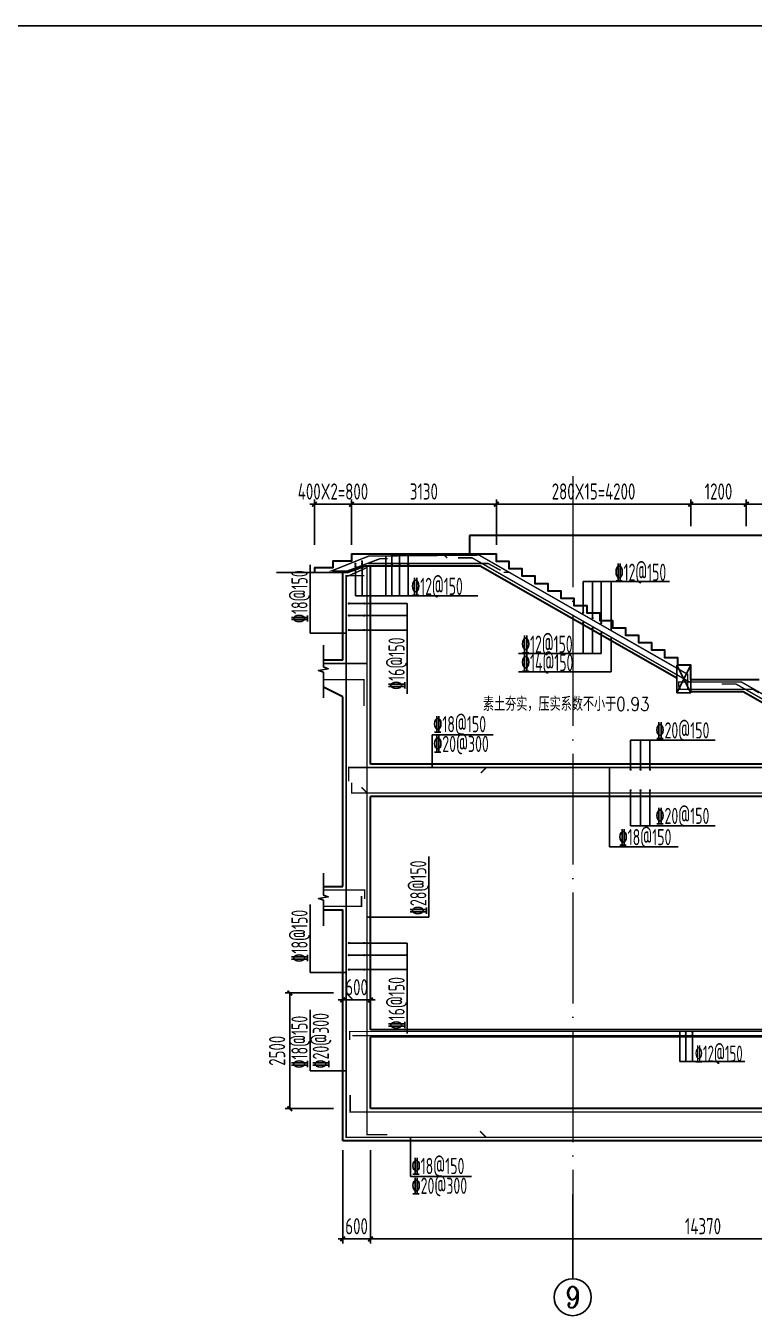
# Model space of a CAD drawing. Header units: millimetres. Extents: x -897614 to 191467, y -439928 to 101803.
# Drawn here: x -322985 to -307250, y -366277 to -338330 of the extents above; entities that cross this region are included whole.
import ezdxf
from ezdxf.enums import TextEntityAlignment as Align

# ---------------------------------------------------------------- set-up
doc = ezdxf.new("R2010")
doc.units = ezdxf.units.MM
doc.header["$LTSCALE"] = 1000
doc.linetypes.add('ACAD_ISO04W100', pattern=[30, 24, -3, 0, -3])
doc.linetypes.add('DASHED', pattern=[19.05, 12.7, -6.35])
for name, color, linetype in [('AXIS', 3, 'Continuous'), ('DIM_LEAD', 3, 'Continuous'), ('gps', 233, 'Continuous'), ('HC_ZP', 4, 'Continuous'), ('JG_TEXT', 7, 'Continuous'), ('REIN', 1, 'Continuous')]:
    doc.layers.add(name, color=color, linetype=linetype)
for name, color, linetype, lineweight in [('AXIS_TEXT', 7, 'Continuous', 18), ('Beam', 4, 'DASHED', 25), ('DOTE', 8, 'ACAD_ISO04W100', 9), ('WALL', 6, 'Continuous', 30)]:
    doc.layers.add(name, color=color, linetype=linetype, lineweight=lineweight)
doc.layers.add('DY', color=1, linetype='Continuous', plot=False)
doc.styles.add('_TCH_AXIS', font='COMPLEX', dxfattribs={"bigfont": 'GBCBIG'})
doc.styles.add('COMPLEX', font='COMPLEX')
doc.styles.add('GPS', font='txt1.shx', dxfattribs={"width": 0.8, "bigfont": 'hztxt.shx'})
doc.styles.add('TSSD', font='tssdeng.shx', dxfattribs={"width": 0.7, "bigfont": 'tssdchn.shx'})
doc.dimstyles.new('TSD', dxfattribs={"dimtxt": 350, "dimasz": 100, "dimexe": 100, "dimexo": 200, "dimgap": 100, "dimtad": 1, "dimdec": 0, "dimzin": 0, "dimdsep": 46, "dimtxsty": 'TSSD', "dimblk": 'ARCHTICK', "dimcen": 0.09, "dimclrt": 7, "dimazin": 2, "dimtfac": 1, "dimtdec": 0, "dimtix": 1, "dimtmove": 2, "dimatfit": 3, "dimfxl": 0, "dimtolj": 1, "dimtzin": 0, "dimarcsym": 0})

# ---------------------------------------------------------------- blocks, each defined once
blk = doc.blocks.new('_axiso')
blk.add_circle((0, 0), 0.5)
at = {"layer": 'AXIS_TEXT', "style": 'COMPLEX', "width": 1.041667}
blk.add_attdef('A', text='', height=0.56, dxfattribs=at).set_placement((-0.25, -0.28), (0.25, -0.28), align=Align.FIT)
blk = doc.blocks.new('_ArchTick')
at = {"color": 0, "linetype": 'ByBlock', "const_width": 0.4}
blk.add_lwpolyline([(-0.5, -0.5), (0.5, 0.5)], dxfattribs=at)
blk = doc.blocks.new('*D1464')
at = {"layer": 'Defpoints', "color": 0, "transparency": 16777216}
for p in [(-315540, -359395), (-316140, -360044, 0), (-315540, -360044, 0)]:
    blk.add_point(p, dxfattribs=at)
at = {"layer": 'DIM_LEAD', "color": 0, "lineweight": -2, "transparency": 16777216}
for p, q in [((-316140, -359395), (-316240, -359395)), ((-316140, -359844), (-316140, -359295)), ((-316140, -359395), (-315540, -359395)), ((-315540, -359844), (-315540, -359295)), ((-315540, -359395), (-315440, -359395))]:
    blk.add_line(p, q, dxfattribs=at)
at = {"layer": 'DIM_LEAD', "color": 0, "lineweight": -2, "transparency": 16777216, "xscale": 100, "yscale": 100, "zscale": 100}
blk.add_blockref('_ArchTick', (-316140, -359395), dxfattribs=at)
at = {"layer": 'DIM_LEAD', "color": 0, "lineweight": -2, "transparency": 16777216, "xscale": 100, "yscale": 100, "zscale": 100, "rotation": 180}
blk.add_blockref('_ArchTick', (-315540, -359395), dxfattribs=at)
at = {"layer": 'DIM_LEAD', "color": 7, "transparency": 16777216, "insert": (-315840, -359120), "char_height": 350, "attachment_point": 5, "style": 'TSSD'}
blk.add_mtext('\\A1;600', dxfattribs=at)
blk = doc.blocks.new('*D1465')
at = {"layer": 'Defpoints', "color": 0, "transparency": 16777216}
for p in [(-316140, -362444, 0), (-315540, -362444, 0), (-315540, -364564)]:
    blk.add_point(p, dxfattribs=at)
at = {"layer": 'DIM_LEAD', "color": 0, "lineweight": -2, "transparency": 16777216}
for p, q in [((-316140, -362644), (-316140, -364664)), ((-315540, -362644), (-315540, -364664)), ((-316140, -364564), (-316240, -364564)), ((-316140, -364564), (-315540, -364564)), ((-315540, -364564), (-315440, -364564))]:
    blk.add_line(p, q, dxfattribs=at)
at = {"layer": 'DIM_LEAD', "color": 0, "lineweight": -2, "transparency": 16777216, "xscale": 100, "yscale": 100, "zscale": 100}
blk.add_blockref('_ArchTick', (-316140, -364564), dxfattribs=at)
at = {"layer": 'DIM_LEAD', "color": 0, "lineweight": -2, "transparency": 16777216, "xscale": 100, "yscale": 100, "zscale": 100, "rotation": 180}
blk.add_blockref('_ArchTick', (-315540, -364564), dxfattribs=at)
at = {"layer": 'DIM_LEAD', "color": 7, "transparency": 16777216, "insert": (-315840, -364289), "char_height": 350, "attachment_point": 5, "style": 'TSSD'}
blk.add_mtext('\\A1;600', dxfattribs=at)
blk = doc.blocks.new('*D1466')
at = {"layer": 'Defpoints', "color": 0, "transparency": 16777216}
for p in [(-315540, -362444, 0), (-301169, -362444), (-301169, -364564)]:
    blk.add_point(p, dxfattribs=at)
at = {"layer": 'DIM_LEAD', "color": 0, "lineweight": -2, "transparency": 16777216}
for p, q in [((-315540, -362644), (-315540, -364664)), ((-301169, -362644), (-301169, -364664)), ((-315540, -364564), (-301169, -364564))]:
    blk.add_line(p, q, dxfattribs=at)
at = {"layer": 'DIM_LEAD', "color": 0, "lineweight": -2, "transparency": 16777216, "xscale": 100, "yscale": 100, "zscale": 100, "rotation": 180}
blk.add_blockref('_ArchTick', (-315540, -364564), dxfattribs=at)
at = {"layer": 'DIM_LEAD', "color": 0, "lineweight": -2, "transparency": 16777216, "xscale": 100, "yscale": 100, "zscale": 100}
blk.add_blockref('_ArchTick', (-301169, -364564), dxfattribs=at)
at = {"layer": 'DIM_LEAD', "color": 7, "transparency": 16777216, "insert": (-308355, -364289), "char_height": 350, "attachment_point": 5, "style": 'TSSD'}
blk.add_mtext('\\A1;14370', dxfattribs=at)
blk = doc.blocks.new('*D1499')
at = {"layer": 'Defpoints', "color": 0, "transparency": 16777216}
for p in [(-312820, -348675), (-315950, -349754, 0), (-312820, -349754, 0)]:
    blk.add_point(p, dxfattribs=at)
at = {"layer": 'DIM_LEAD', "color": 0, "lineweight": -2, "transparency": 16777216}
for p, q in [((-315950, -349554), (-315950, -348575)), ((-315950, -348675), (-312820, -348675)), ((-312820, -349554), (-312820, -348575))]:
    blk.add_line(p, q, dxfattribs=at)
at = {"layer": 'DIM_LEAD', "color": 0, "lineweight": -2, "transparency": 16777216, "xscale": 100, "yscale": 100, "zscale": 100, "rotation": 180}
blk.add_blockref('_ArchTick', (-315950, -348675), dxfattribs=at)
at = {"layer": 'DIM_LEAD', "color": 0, "lineweight": -2, "transparency": 16777216, "xscale": 100, "yscale": 100, "zscale": 100}
blk.add_blockref('_ArchTick', (-312820, -348675), dxfattribs=at)
at = {"layer": 'DIM_LEAD', "color": 7, "transparency": 16777216, "insert": (-314385, -348400), "char_height": 350, "attachment_point": 5, "style": 'TSSD'}
blk.add_mtext('\\A1;3130', dxfattribs=at)
blk = doc.blocks.new('*D1500')
at = {"layer": 'Defpoints', "color": 0, "transparency": 16777216}
for p in [(-308620, -348675), (-308620, -349352, 0), (-312820, -349754, 0)]:
    blk.add_point(p, dxfattribs=at)
at = {"layer": 'DIM_LEAD', "color": 0, "lineweight": -2, "transparency": 16777216}
for p, q in [((-312820, -349554), (-312820, -348575)), ((-312820, -348675), (-308620, -348675)), ((-308620, -349152), (-308620, -348575))]:
    blk.add_line(p, q, dxfattribs=at)
at = {"layer": 'DIM_LEAD', "color": 0, "lineweight": -2, "transparency": 16777216, "xscale": 100, "yscale": 100, "zscale": 100, "rotation": 180}
blk.add_blockref('_ArchTick', (-312820, -348675), dxfattribs=at)
at = {"layer": 'DIM_LEAD', "color": 0, "lineweight": -2, "transparency": 16777216, "xscale": 100, "yscale": 100, "zscale": 100}
blk.add_blockref('_ArchTick', (-308620, -348675), dxfattribs=at)
at = {"layer": 'DIM_LEAD', "color": 7, "transparency": 16777216, "insert": (-310720, -348400), "char_height": 350, "attachment_point": 5, "style": 'TSSD'}
blk.add_mtext('\\A1;280X15=4200', dxfattribs=at)
blk = doc.blocks.new('*D1501')
at = {"layer": 'Defpoints', "color": 0, "transparency": 16777216}
for p in [(-307420, -348675), (-308620, -349352, 0), (-307420, -349352, 0)]:
    blk.add_point(p, dxfattribs=at)
at = {"layer": 'DIM_LEAD', "color": 0, "lineweight": -2, "transparency": 16777216}
for p, q in [((-308620, -349152), (-308620, -348575)), ((-308620, -348675), (-307420, -348675)), ((-307420, -349152), (-307420, -348575))]:
    blk.add_line(p, q, dxfattribs=at)
at = {"layer": 'DIM_LEAD', "color": 0, "lineweight": -2, "transparency": 16777216, "xscale": 100, "yscale": 100, "zscale": 100, "rotation": 180}
blk.add_blockref('_ArchTick', (-308620, -348675), dxfattribs=at)
at = {"layer": 'DIM_LEAD', "color": 0, "lineweight": -2, "transparency": 16777216, "xscale": 100, "yscale": 100, "zscale": 100}
blk.add_blockref('_ArchTick', (-307420, -348675), dxfattribs=at)
at = {"layer": 'DIM_LEAD', "color": 7, "transparency": 16777216, "insert": (-308020, -348400), "char_height": 350, "attachment_point": 5, "style": 'TSSD'}
blk.add_mtext('\\A1;1200', dxfattribs=at)
blk = doc.blocks.new('*D1502')
at = {"layer": 'Defpoints', "color": 0, "transparency": 16777216}
for p in [(-303960, -348675), (-307420, -349352, 0), (-303960, -349352, 0)]:
    blk.add_point(p, dxfattribs=at)
at = {"layer": 'DIM_LEAD', "color": 0, "lineweight": -2, "transparency": 16777216}
for p, q in [((-307420, -349152), (-307420, -348575)), ((-307420, -348675), (-303960, -348675)), ((-303960, -349152), (-303960, -348575))]:
    blk.add_line(p, q, dxfattribs=at)
at = {"layer": 'DIM_LEAD', "color": 0, "lineweight": -2, "transparency": 16777216, "xscale": 100, "yscale": 100, "zscale": 100, "rotation": 180}
blk.add_blockref('_ArchTick', (-307420, -348675), dxfattribs=at)
at = {"layer": 'DIM_LEAD', "color": 0, "lineweight": -2, "transparency": 16777216, "xscale": 100, "yscale": 100, "zscale": 100}
blk.add_blockref('_ArchTick', (-303960, -348675), dxfattribs=at)
at = {"layer": 'DIM_LEAD', "color": 7, "transparency": 16777216, "insert": (-305690, -348400), "char_height": 350, "attachment_point": 5, "style": 'TSSD'}
blk.add_mtext('\\A1;3460', dxfattribs=at)
blk = doc.blocks.new('*D1503')
at = {"layer": 'Defpoints', "color": 0, "transparency": 16777216}
for p in [(-316750, -348675), (-316750, -349754, 0), (-315950, -349754, 0)]:
    blk.add_point(p, dxfattribs=at)
at = {"layer": 'DIM_LEAD', "color": 0, "lineweight": -2, "transparency": 16777216}
for p, q in [((-316750, -348675), (-316850, -348675)), ((-316750, -349554), (-316750, -348575)), ((-315950, -348675), (-316750, -348675)), ((-315950, -349554), (-315950, -348575)), ((-315950, -348675), (-315850, -348675))]:
    blk.add_line(p, q, dxfattribs=at)
at = {"layer": 'DIM_LEAD', "color": 0, "lineweight": -2, "transparency": 16777216, "xscale": 100, "yscale": 100, "zscale": 100}
blk.add_blockref('_ArchTick', (-316750, -348675), dxfattribs=at)
at = {"layer": 'DIM_LEAD', "color": 0, "lineweight": -2, "transparency": 16777216, "xscale": 100, "yscale": 100, "zscale": 100, "rotation": 180}
blk.add_blockref('_ArchTick', (-315950, -348675), dxfattribs=at)
at = {"layer": 'DIM_LEAD', "color": 7, "transparency": 16777216, "insert": (-316350, -348400), "char_height": 350, "attachment_point": 5, "style": 'TSSD'}
blk.add_mtext('\\A1;400X2=800', dxfattribs=at)
blk = doc.blocks.new('*D1719')
at = {"layer": 'Defpoints', "color": 0, "transparency": 16777216}
for p in [(-316140, -359244, 0), (-317282, -361744), (-316140, -361744, 0)]:
    blk.add_point(p, dxfattribs=at)
at = {"layer": 'DIM_LEAD', "color": 0, "lineweight": -2, "transparency": 16777216}
for p, q in [((-316340, -359244), (-317382, -359244)), ((-317282, -359244), (-317282, -361744)), ((-316340, -361744), (-317382, -361744))]:
    blk.add_line(p, q, dxfattribs=at)
at = {"layer": 'DIM_LEAD', "color": 0, "lineweight": -2, "transparency": 16777216, "xscale": 100, "yscale": 100, "zscale": 100}
for p, rotation in [((-317282, -359244), 90), ((-317282, -361744), 270)]:
    blk.add_blockref('_ArchTick', p, dxfattribs=dict(at, rotation=rotation))
at = {"layer": 'DIM_LEAD', "color": 7, "transparency": 16777216, "insert": (-317557, -360494), "char_height": 350, "attachment_point": 5, "rotation": 90, "style": 'TSSD'}
blk.add_mtext('\\A1;2500', dxfattribs=at)

msp = doc.modelspace()

# ---------------------------------------------------------------- linework, layer by layer
at = {"elevation": 0}
for points in [[(-316558.03476, -352860.94738), (-316558.03476, -352307.24863), (-316663.03476, -352269.99417), (-316453.03476, -352232.9655), (-316558.03476, -352194.74863), (-316558.03476, -351722.17405)], [(-316558.03476, -357794.10444), (-316558.03476, -357240.40568), (-316663.03476, -357203.15122), (-316453.03476, -357166.12256), (-316558.03476, -357127.90568), (-316558.03476, -356655.3311)]]:
    msp.add_lwpolyline(points, dxfattribs=at)
at = {"layer": 'AXIS'}
msp.add_line((-311170.02742, -363604.02204, 0), (-311170.02742, -365423.872, 0), dxfattribs=at)
at = {"layer": 'Beam'}
for p, q in [((-308919.95466, -352153.73138, 0), (-308619.95466, -352753.73138, 0)), ((-308919.95466, -352753.73138, 0), (-308619.95466, -352153.73138, 0))]:
    msp.add_line(p, q, dxfattribs=at)
at = {"layer": 'Beam', "elevation": 0}
msp.add_lwpolyline([(-308919.95466, -352153.73138), (-308619.95466, -352153.73138), (-308619.95466, -352753.73138), (-308919.95466, -352753.73138)], close=True, dxfattribs=at)
at = {"layer": 'DOTE', "ltscale": 0.1}
msp.add_line((-311170.02742, -348069.51357, 0), (-311170.02742, -363811.74875, 0), dxfattribs=at)
at = {"layer": 'DY'}
msp.add_lwpolyline([(-267400.45683, -380329.65135), (-326800.45683, -380329.65135), (-326800.45683, -338329.65135), (-267400.45683, -338329.65135)], close=True, dxfattribs=at)
at = {"layer": 'HC_ZP', "color": 7}
msp.add_line((-316047.02108, -350153.73138, 0), (-317568.95483, -350153.73138, 0), dxfattribs=at)
at = {"layer": 'JG_TEXT'}
for p, q in [((-315209.41967, -349795.69495, 0), (-315209.41967, -350657.00996, 0)), ((-315076.54194, -349777.71803, 0), (-315076.54194, -350657.00996, 0)), ((-314909.88502, -349777.71803, 0), (-314909.88502, -350657.00996, 0)), ((-314724.91397, -349777.71803, 0), (-314724.91397, -350657.00996, 0)), ((-316843.2951, -351460.81848, 0), (-316843.2951, -349988.57026, 0)), ((-315865.92642, -349964.39374, 0), (-315865.92642, -350657.00996, 0)), ((-315722.28624, -349909.85199, 0), (-315722.28624, -350657.00996, 0)), ((-310945.99729, -351019.80498, 0), (-310945.99729, -350347.03887, 0)), ((-309079.63087, -350347.03887, 0), (-310945.99729, -350347.03887, 0)), ((-310740.5047, -351135.32124, 0), (-310740.5047, -350347.03887, 0)), ((-310553.29456, -351242.02432, 0), (-310553.29456, -350347.03887, 0)), ((-310339.37368, -351407.88815, 0), (-310339.37368, -350347.03887, 0)), ((-315865.92642, -350657.00996, 0), (-313217.30556, -350657.00996, 0)), ((-316006.1808, -350820.67243, 0), (-314745.90712, -350820.67243, 0)), ((-314745.90712, -350820.67243, 0), (-314745.90712, -352777.22083, 0)), ((-316006.1808, -351082.87198, 0), (-314745.90712, -351082.87198, 0)), ((-310945.99729, -351243.94564, 0), (-310945.99729, -351901.58078, 0)), ((-316843.2951, -351460.81848, 0), (-316064.60623, -351460.82146, 0)), ((-316006.1808, -351395.7573, 0), (-314745.90712, -351395.7573, 0)), ((-310740.5047, -351359.46189, 0), (-310740.5047, -351901.58078, 0)), ((-310553.29456, -351466.16497, 0), (-310553.29456, -351901.58078, 0)), ((-310339.37368, -352297.93586, 0), (-310339.37368, -351551.17776, 0)), ((-310553.29456, -351901.58078, 0), (-312337.99995, -351901.58078, 0)), ((-310339.37368, -352297.93586, 0), (-312337.99995, -352297.93586, 0)), ((-314207.94332, -353661.2143, 0), (-312892.14905, -353661.2143, 0)), ((-314207.94332, -353661.2143, 0), (-314207.94332, -354369.03138, 0)), ((-309919.04545, -353776.71859, 0), (-308095.48849, -353776.71859, 0)), ((-309919.04545, -354414.71591, 0), (-309919.04545, -353776.71859, 0)), ((-309704.39715, -354414.71591, 0), (-309704.39715, -353776.71859, 0)), ((-309500.6631, -354414.71591, 0), (-309500.6631, -353776.71859, 0)), ((-310378.31715, -354369.03138, 0), (-310378.31715, -356085.94508, 0)), ((-309919.04545, -354862.7136, 0), (-309919.04545, -355626.67338, 0)), ((-309704.39715, -354862.7136, 0), (-309704.39715, -355626.67338, 0)), ((-309500.6631, -354862.7136, 0), (-309500.6631, -355626.67338, 0)), ((-309919.04545, -355626.67338, 0), (-308095.48849, -355626.67338, 0)), ((-314277.09792, -357607.65143, 0), (-314277.09792, -356291.85716, 0)), ((-310378.31715, -356085.94508, 0), (-308891.77159, -356085.94508, 0)), ((-316843.2951, -358804.39987, 0), (-316843.2951, -357332.15165, 0)), ((-314277.09792, -357607.65143, 0), (-315615.1861, -357607.65442, 0)), ((-316006.1808, -358164.25383, 0), (-314745.90712, -358164.25383, 0)), ((-314745.90712, -358164.25383, 0), (-314745.90712, -360120.80222, 0)), ((-316006.1808, -358426.45338, 0), (-314745.90712, -358426.45338, 0)), ((-316843.2951, -358804.39987, 0), (-316064.60623, -358804.40286, 0)), ((-316006.1808, -358739.33869, 0), (-314745.90712, -358739.33869, 0)), ((-316843.2951, -360925.46817, 0), (-316843.2951, -359609.67389, 0)), ((-308855.59854, -360076.737, 0), (-308855.59854, -360724.8538, 0)), ((-308729.29329, -360088.98264, 0), (-308729.29329, -360724.8538, 0)), ((-308583.00948, -360088.98264, 0), (-308583.00948, -360724.8538, 0)), ((-308855.59854, -360724.8538, 0), (-307450.01713, -360724.8538, 0)), ((-316843.2951, -360925.46817, 0), (-316064.60623, -360925.47115, 0)), ((-314675.99933, -363216.89043, 0), (-314675.99933, -362368.43138, 0)), ((-314675.99933, -363216.89043, 0), (-313360.20505, -363216.89043, 0))]:
    msp.add_line(p, q, dxfattribs=at)
at = {"layer": 'REIN', "elevation": 0}
for points, const_width in [([(-308684.05959, -352688.42093), (-308684.05959, -352354.9193), (-313192.4864, -349775.57762), (-315576.30444, -349795.69495), (-316375.35827, -350114.63353), (-316044.16984, -350120.78055), (-315334.578, -349853.55273), (-315165.46018, -349853.55273)], 30), ([(-313883.45196, -349839.53067), (-313947.40501, -349775.57762), (-313192.4864, -349775.57762), (-312536.20873, -350150.59343), (-312664.69941, -350150.59343)], 30), ([(-313645.97037, -349834.53599), (-313343.49676, -349834.53599), (-308619.95466, -352533.70291)], 30), ([(-315587.08172, -349957.36093), (-312995.74749, -349957.36093), (-312728.69427, -350104.35277)], 30), ([(-315674.94263, -350219.14924), (-316064.60623, -350219.14924), (-316064.60623, -362368.43138), (-291845.25465, -362368.43138), (-291845.25465, -360212.17253), (-291343.50544, -360212.17253)], 30), ([(-315733.6458, -354800.43317), (-315615.20623, -354918.43138), (-315615.21805, -352119.00778), (-316558.03476, -352119.00778)], 30), ([(-315677.77014, -353040.07697), (-315677.77014, -352468.43138), (-316558.03476, -352468.43138)], 30), ([(-303287.6216, -355251.20435), (-303287.6216, -354940.38271), (-307522.46261, -352521.08167), (-308882.28155, -352521.08167), (-308882.28155, -352637.82106)], 30), ([(-308851.67342, -352585.24156), (-308851.67342, -352675.10333), (-307282.58646, -352675.10333), (-307145.99693, -352753.74475)], 30), ([(-307949.21002, -352561.6752), (-307645.38854, -352561.6752), (-304077.71893, -354591.01798)], 30), ([(-303661.64662, -354800.55448), (-304416.71809, -354369.03138), (-316011.66764, -354369.03138), (-316011.66764, -354669.66531)], 30), ([(-315539.90623, -354369.03138), (-313039.90623, -354369.03138), (-313158.27991, -354487.40506)], 30), ([(-304090.97961, -354637.93309), (-303600.27185, -354918.43138), (-315946.99106, -354918.43138), (-315946.99106, -354696.41514)], 30), ([(-315666.96647, -357212.78324), (-315666.96647, -357019.03138), (-316558.03476, -357019.03138)], 30), ([(-315733.63219, -357144.0695), (-315733.63219, -357368.39714), (-316558.03476, -357368.39714)], 30), ([(-313173.64657, -362234.69104), (-313039.90623, -362368.43138), (-316064.60623, -362368.43138), (-316064.60623, -359243.73138), (-315930.86588, -359377.47172)], 30), ([(-315928.22529, -360166.12704), (-300766.15302, -360166.12704)], 25), ([(-291885.85566, -361352.31053), (-291885.85566, -361819.03138), (-315978.60152, -361819.03138), (-315978.60152, -361454.3535)], 30)]:
    msp.add_lwpolyline(points, dxfattribs=dict(at, const_width=const_width))
at = {"layer": 'REIN', "const_width": 25, "elevation": 0}
for points in [[(-315734.78624, -349909.85199, 1), (-315709.78624, -349909.85199, 1)], [(-315089.04194, -349777.71803, 1), (-315064.04194, -349777.71803, 1)], [(-314922.38502, -349777.71803, 1), (-314897.38502, -349777.71803, 1)], [(-314737.41397, -349777.71803, 1), (-314712.41397, -349777.71803, 1)], [(-315878.42642, -349964.39374, 1), (-315853.42642, -349964.39374, 1)], [(-315878.42642, -350016.51419, 1), (-315853.42642, -350016.51419, 1)], [(-315734.78624, -349961.97244, 1), (-315709.78624, -349961.97244, 1)], [(-315089.04194, -349977.24155, 1), (-315064.04194, -349977.24155, 1)], [(-314922.38502, -349977.24155, 1), (-314897.38502, -349977.24155, 1)], [(-314737.41397, -349977.24155, 1), (-314712.41397, -349977.24155, 1)], [(-316006.1808, -350833.17243, -1), (-316006.1808, -350808.17243, -1)], [(-315675.97036, -350833.17243, -1), (-315675.97036, -350808.17243, -1)], [(-310958.49729, -351019.80498, 1), (-310933.49729, -351019.80498, 1)], [(-316006.1808, -351095.37198, -1), (-316006.1808, -351070.37198, -1)], [(-315675.97036, -351095.37198, -1), (-315675.97036, -351070.37198, -1)], [(-310958.49729, -351243.94564, 1), (-310933.49729, -351243.94564, 1)], [(-310753.0047, -351135.32124, 1), (-310728.0047, -351135.32124, 1)], [(-310565.79456, -351242.02432, 1), (-310540.79456, -351242.02432, 1)], [(-316006.1808, -351408.2573, -1), (-316006.1808, -351383.2573, -1)], [(-315675.97036, -351408.2573, -1), (-315675.97036, -351383.2573, -1)], [(-310753.0047, -351359.46189, 1), (-310728.0047, -351359.46189, 1)], [(-310565.79456, -351466.16497, 1), (-310540.79456, -351466.16497, 1)], [(-309919.04545, -354427.21591, -1), (-309919.04545, -354402.21591, -1)], [(-309704.39715, -354427.21591, -1), (-309704.39715, -354402.21591, -1)], [(-309500.6631, -354427.21591, -1), (-309500.6631, -354402.21591, -1)], [(-309919.04545, -354875.2136, -1), (-309919.04545, -354850.2136, -1)], [(-309704.39715, -354875.2136, -1), (-309704.39715, -354850.2136, -1)], [(-309500.6631, -354875.2136, -1), (-309500.6631, -354850.2136, -1)], [(-316006.1808, -358176.75383, -1), (-316006.1808, -358151.75383, -1)], [(-315675.97036, -358176.75383, -1), (-315675.97036, -358151.75383, -1)], [(-316006.1808, -358438.95338, -1), (-316006.1808, -358413.95338, -1)], [(-315675.97036, -358438.95338, -1), (-315675.97036, -358413.95338, -1)], [(-316006.1808, -358751.83869, -1), (-316006.1808, -358726.83869, -1)], [(-315675.97036, -358751.83869, -1), (-315675.97036, -358726.83869, -1)], [(-308729.29329, -360101.48264, -1), (-308729.29329, -360076.48264, -1)], [(-308729.29329, -360167.83117, -1), (-308729.29329, -360142.83117, -1)], [(-308583.00948, -360101.48264, -1), (-308583.00948, -360076.48264, -1)], [(-308583.00948, -360167.83117, -1), (-308583.00948, -360142.83117, -1)]]:
    msp.add_lwpolyline(points, format="xyb", close=True, dxfattribs=at)
at = {"layer": 'REIN'}
for points, const_width in [([(-316040.37684, -350235.99701), (-315615.20623, -350044.15336), (-315615.20623, -362307.59465), (-315174.26151, -362307.59465)], 30), ([(-300688.97336, -360217.93767), (-300688.97336, -360076.737), (-315990.31096, -360076.737), (-315990.31096, -360259.6512)], 25)]:
    msp.add_lwpolyline(points, dxfattribs=dict(at, const_width=const_width))
at = {"layer": 'WALL'}
for p, q in [((-313399.95466, -349351.73138, 0), (-313399.95466, -349753.73138, 0)), ((-303959.95466, -349351.73138, 0), (-313399.95466, -349351.73138, 0)), ((-316139.90677, -352043.73138, 0), (-316139.90677, -350153.73138, 0)), ((-316047.02108, -350153.73138, 0), (-315647.02108, -350003.73138, 0)), ((-315647.02108, -350003.73138, 0), (-313166.34577, -350003.73138, 0)), ((-315539.90623, -352043.73138, 0), (-315539.90623, -350003.73138, 0)), ((-313166.34577, -350003.73138, 0), (-308919.95466, -352430.24059, 0)), ((-316139.90677, -352043.73138, 0), (-316558.03476, -352043.73138, 0)), ((-315539.90623, -354293.73138, 0), (-315539.90623, -352043.73138, 0)), ((-316139.90677, -352843.73138, 0), (-316558.03476, -352634.66739, 0)), ((-316139.90677, -356943.73138, 0), (-316139.90677, -352843.73138, 0)), ((-308619.95466, -352723.73138, 0), (-307486.34577, -352723.73138, 0)), ((-307486.34577, -352723.73138, 0), (-304738.84577, -354293.73138, 0)), ((-304738.84577, -354293.73138, 0), (-315539.90623, -354293.73138, 0)), ((-315539.90623, -360043.73138, 0), (-315539.90623, -354993.73138, 0)), ((-304219.29332, -354993.73138, 0), (-315539.90623, -354993.73138, 0)), ((-316558.03476, -356943.73138, 0), (-316139.90677, -356943.73138, 0)), ((-316558.03476, -357443.73138, 0), (-316139.90677, -357443.73138, 0)), ((-316139.90677, -362443.73138, 0), (-316139.90677, -357443.73138, 0)), ((-301169.44127, -360043.73138, 0), (-315539.90623, -360043.73138, 0)), ((-315539.90623, -361743.73138, 0), (-315539.90623, -360193.73138, 0)), ((-301169.44127, -360193.73138, 0), (-315539.90623, -360193.73138, 0)), ((-301169.44127, -361743.73138, 0), (-315539.90623, -361743.73138, 0)), ((-291769.43934, -362443.73138, 0), (-316139.90677, -362443.73138, 0))]:
    msp.add_line(p, q, dxfattribs=at)
at = {"layer": 'WALL', "elevation": 0}
msp.add_lwpolyline([(-307139.95466, -352473.73138), (-308619.95466, -352473.73138), (-308619.95466, -352153.73138), (-308899.95466, -352153.73138), (-308899.95466, -351993.73138), (-309179.95466, -351993.73138), (-309179.95466, -351833.73138), (-309459.95466, -351833.73138), (-309459.95466, -351673.73138), (-309739.95466, -351673.73138), (-309739.95466, -351513.73138), (-310019.95466, -351513.73138), (-310019.95466, -351353.73138), (-310299.95466, -351353.73138), (-310299.95466, -351193.73138), (-310579.95466, -351193.73138), (-310579.95466, -351033.73138), (-310859.95466, -351033.73138), (-310859.95466, -350873.73138), (-311139.95466, -350873.73138), (-311139.95466, -350713.73138), (-311419.95466, -350713.73138), (-311419.95466, -350553.73138), (-311699.95466, -350553.73138), (-311699.95466, -350393.73138), (-311979.95466, -350393.73138), (-311979.95466, -350233.73138), (-312259.95466, -350233.73138), (-312259.95466, -350073.73138), (-312539.95466, -350073.73138), (-312539.95466, -349913.73138), (-312819.95466, -349913.73138), (-312819.95466, -349753.73138), (-315949.95466, -349753.73138), (-315949.95466, -349903.73138), (-316349.95466, -349903.73138), (-316349.95466, -350053.73138), (-316749.95466, -350053.73138), (-316749.95466, -350153.73138)], dxfattribs=at)

# ---------------------------------------------------------------- block references
at = {"layer": 'AXIS'}
ref = msp.add_blockref('_axiso', (-311170.02742, -365823.872, 0), dxfattribs=dict(at, xscale=800, yscale=800, zscale=800))
ref.add_attrib('A', '9', dxfattribs={"layer": 'AXIS_TEXT', "ltscale": 10, "height": 465.94816, "style": '_TCH_AXIS'}).set_placement((-311325.34347, -366056.84608, 0), (-311014.71136, -366056.84608, 0), align=Align.FIT)

# ---------------------------------------------------------------- texts
at = {"layer": 'gps', "color": 7, "style": 'GPS', "width": 0.8}
msp.add_text('素土夯实，压实系数不小于0.93', height=300, dxfattribs=at).set_placement((-313109.70544, -353145.33869, 0))
at = {"layer": 'JG_TEXT', "style": 'TSSD', "width": 0.65}
for s, p in [('%%13218@150', (-316898.03927, -351243.56896, 0)), ('%%13216@150', (-314800.65128, -352689.57978, 0)), ('%%13228@150', (-314331.84209, -357559.76185, 0)), ('%%13218@150', (-316898.03927, -358587.15035, 0)), ('%%13216@150', (-314800.65128, -360033.16117, 0)), ('%%13218@150', (-316898.03927, -360877.57858, 0)), ('%%13220@300', (-316437.98015, -360877.57858, 0))]:
    msp.add_text(s, height=350, rotation=90, dxfattribs=at).set_placement(p)
at = {"layer": 'JG_TEXT', "style": 'TSSD'}
for s, height, width, p in [('%%13212@150', 375, 0.6, (-310262.7188, -350335.13876, 0)), ('%%13212@150', 375, 0.6, (-314657.41365, -350639.81326, 0)), ('%%13212@150', 375, 0.6, (-312284.27206, -351889.68067, 0)), ('\x8414@150', 375, 0.6, (-312284.27206, -352286.03574, 0)), ('%%13218@150', 350, 0.65, (-314182.53863, -353606.47013, 0)), ('%%13220@150', 350, 0.65, (-309381.62661, -353739.99372, 0)), ('%%13220@300', 350, 0.65, (-314182.53863, -354033.52106, 0)), ('%%13220@150', 350, 0.65, (-309381.62661, -355589.94851, 0)), ('%%13218@150', 350, 0.65, (-310177.90971, -356049.22021, 0)), ('%%13212@150', 350, 0.6, (-308536.04353, -360731.15767, 0)), ('%%13218@150', 350, 0.65, (-314650.59464, -363162.14626, 0)), ('%%13220@300', 350, 0.65, (-314650.59464, -363589.19718, 0))]:
    msp.add_text(s, height=height, dxfattribs=dict(at, width=width)).set_placement(p)

# ---------------------------------------------------------------- dimensions: what is measured, and where the dimension line sits
at = {"layer": 'DIM_LEAD'}
for base, p1, p2, text, picture, middle in [((-316749.95466, -348675.46278, 0), (-315949.95466, -349753.73138, 0), (-316749.95466, -349753.73138, 0), '400X2=<>', '*D1503', (-316349.95466, -348400.46278, 0)), ((-308619.95466, -348675.46278, 0), (-312819.95466, -349753.73138, 0), (-308619.95466, -349351.73138, 0), '280X15=<>', '*D1500', (-310719.95466, -348400.46278, 0))]:
    dim = msp.add_linear_dim(base=base, p1=p1, p2=p2, text=text, dimstyle='TSD', dxfattribs=at)
    dim.commit()
    dim.dimension.update_dxf_attribs({"geometry": picture, "text_midpoint": middle})
for base, p1, p2, picture, middle in [((-312819.95466, -348675.46278, 0), (-315949.95466, -349753.73138, 0), (-312819.95466, -349753.73138, 0), '*D1499', (-314384.95466, -348400.46278, 0)), ((-307419.95466, -348675.46278, 0), (-308619.95466, -349351.73138, 0), (-307419.95466, -349351.73138, 0), '*D1501', (-308019.95466, -348400.46278, 0)), ((-303959.95466, -348675.46278, 0), (-307419.95466, -349351.73138, 0), (-303959.95466, -349351.73138, 0), '*D1502', (-305689.95466, -348400.46278, 0)), ((-315539.90623, -359395.28574, 0), (-316139.90677, -360043.73138, 0), (-315539.90623, -360043.73138, 0), '*D1464', (-315839.9065, -359120.28574, 0)), ((-315539.90623, -364563.67343, 0), (-316139.90677, -362443.73138, 0), (-315539.90623, -362443.73138, 0), '*D1465', (-315839.9065, -364288.67343, 0)), ((-301169.44127, -364563.67343, 0), (-315539.90623, -362443.73138, 0), (-301169.44127, -362443.73138, 0), '*D1466', (-308354.67375, -364288.67343, 0))]:
    dim = msp.add_linear_dim(base=base, p1=p1, p2=p2, dimstyle='TSD', dxfattribs=at)
    dim.commit()
    dim.dimension.update_dxf_attribs({"geometry": picture, "text_midpoint": middle})
dim = msp.add_linear_dim(base=(-317281.79135, -361743.73138, 0), p1=(-316139.90677, -359243.73138, 0), p2=(-316139.90677, -361743.73138, 0), angle=90, dimstyle='TSD', dxfattribs=at)
dim.commit()
dim.dimension.update_dxf_attribs({"geometry": '*D1719', "text_midpoint": (-317556.79135, -360493.73138, 0)})

doc.saveas('drawing.dxf')
